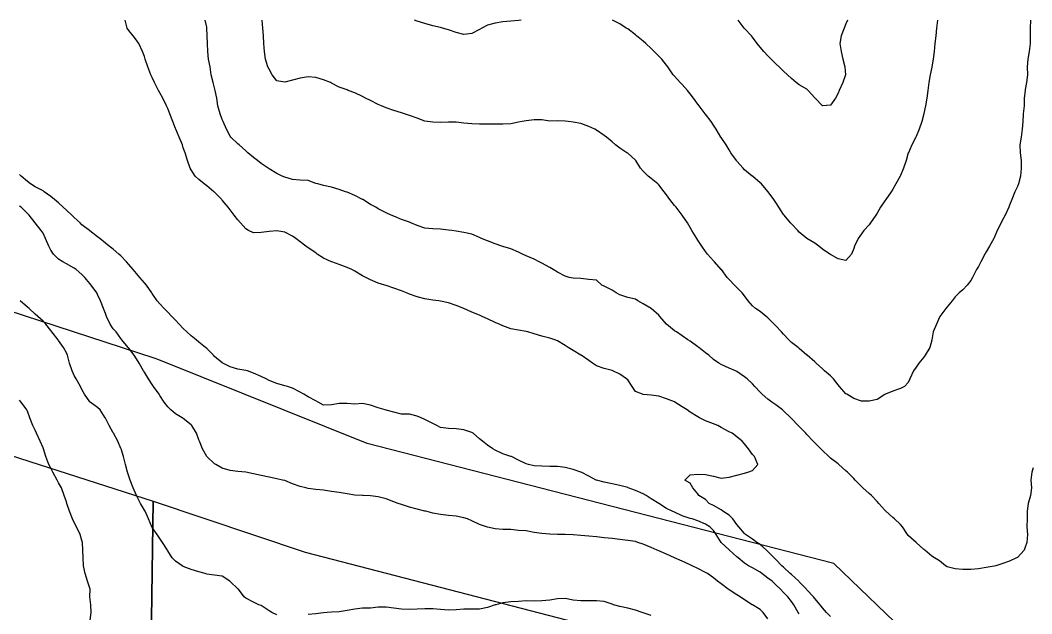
# Model space of a CAD drawing. Extents: x -921 to 579, y -863 to 637.
# Drawn here: x -348.7 to 78.2, y 386.3 to 636.9 of the extents above; entities that cross this region are included whole.
import ezdxf

# ---------------------------------------------------------------- set-up
doc = ezdxf.new("R2010")
doc.units = 0

msp = doc.modelspace()

# ---------------------------------------------------------------- linework, layer by layer
at = {"layer": 'CONTOURS'}
for points in [[(-6.8063, 385.1334, 1510), (-8.4444, 386.8576, 1510), (-10.0958, 388.8123, 1510), (-11.1747, 390.1471, 1510), (-13.3853, 392.7862, 1510), (-13.8684, 393.4366, 1510), (-16.6748, 396.4495, 1510), (-16.9007, 396.726, 1510), (-19.9642, 399.8672, 1510), (-20.1072, 400.0155, 1510), (-23.2537, 402.8972, 1510), (-23.7487, 403.305, 1510), (-26.5432, 405.9577, 1510), (-27.224, 406.5945, 1510), (-29.8327, 409.2416, 1510), (-30.4968, 409.8839, 1510), (-33.1221, 412.6139, 1510), (-33.7126, 413.1734, 1510), (-36.4116, 415.5871, 1510), (-37.8315, 416.4629, 1510), (-39.7011, 417.8525, 1510), (-42.589, 419.7523, 1510), (-42.9906, 420.2118, 1510), (-45.469, 423.0418, 1510), (-46.28, 424.0592, 1510), (-48.0138, 426.3313, 1510), (-49.5695, 427.981, 1510), (-52.1253, 429.6208, 1510), (-52.859, 430.2227, 1510), (-56.1485, 432.0094, 1510), (-57.9953, 432.9102, 1510), (-59.4379, 434.487, 1510), (-62.2716, 436.1997, 1510), (-62.7274, 436.9926, 1510), (-64.789, 439.4892, 1510), (-66.0169, 441.4398, 1510), (-68.2018, 442.7787, 1510), (-66.0169, 444.8991, 1510), (-62.7274, 445.2649, 1510), (-59.4379, 445.1519, 1510), (-56.1485, 444.3655, 1510), (-52.859, 443.5726, 1510), (-49.5695, 443.9877, 1510), (-46.28, 444.8837, 1510), (-42.9906, 445.6073, 1510), (-41.617, 446.0681, 1510), (-39.7011, 446.803, 1510), (-37.4198, 449.3576, 1510), (-38.8234, 452.6471, 1510), (-39.7011, 453.5588, 1510), (-41.366, 455.9366, 1510), (-42.9906, 458.039, 1510), (-43.9631, 459.226, 1510), (-46.28, 460.9831, 1510), (-48.298, 462.5155, 1510), (-49.5695, 463.1766, 1510), (-52.859, 464.927, 1510), (-54.2911, 465.805, 1510), (-56.1485, 466.4546, 1510), (-59.4379, 467.8242, 1510), (-62.0169, 469.0945, 1510), (-62.7274, 469.4271, 1510), (-66.0169, 471.4435, 1510), (-67.1787, 472.3839, 1510), (-69.3063, 473.7412, 1510), (-72.4994, 475.6734, 1510), (-72.5958, 475.7195, 1510), (-75.8853, 477.078, 1510), (-79.1748, 478.1192, 1510), (-82.4642, 478.5851, 1510), (-85.7537, 478.8722, 1510), (-86.0507, 478.9629, 1510), (-89.0432, 480.1634, 1510), (-90.4528, 482.2523, 1510), (-92.3327, 485.0552, 1510), (-92.812, 485.5418, 1510), (-95.6221, 487.4388, 1510), (-98.6137, 488.8313, 1510), (-98.9116, 488.9459, 1510), (-102.2011, 489.8509, 1510), (-105.4906, 490.9316, 1510), (-107.1137, 492.1208, 1510), (-108.78, 493.2212, 1510), (-111.9463, 495.4102, 1510), (-112.0695, 495.4886, 1510), (-115.359, 497.4201, 1510), (-117.4281, 498.6997, 1510), (-118.6485, 499.5389, 1510), (-121.9379, 501.5784, 1510), (-123.1303, 501.9892, 1510), (-125.2274, 502.5914, 1510), (-128.5169, 503.4913, 1510), (-131.8063, 504.5467, 1510), (-134.4233, 505.2787, 1510), (-135.0958, 505.4454, 1510), (-138.3853, 506.0306, 1510), (-141.6748, 506.5764, 1510), (-144.9642, 507.8849, 1510), (-146.5184, 508.5681, 1510), (-148.2537, 509.3111, 1510), (-151.5432, 510.7788, 1510), (-153.6862, 511.8576, 1510), (-154.8327, 512.3405, 1510), (-158.1221, 513.6982, 1510), (-161.4116, 515.1287, 1510), (-161.4492, 515.1471, 1510), (-164.7011, 516.4667, 1510), (-167.9906, 517.569, 1510), (-171.28, 518.3278, 1510), (-172.0672, 518.4366, 1510), (-174.5695, 518.7475, 1510), (-177.859, 519.2894, 1510), (-181.1485, 520.0699, 1510), (-184.4379, 521.1802, 1510), (-185.6934, 521.726, 1510), (-187.7274, 522.5794, 1510), (-191.0169, 523.7092, 1510), (-194.3063, 524.824, 1510), (-194.7902, 525.0155, 1510), (-197.5958, 525.9371, 1510), (-200.8853, 527.2607, 1510), (-202.8029, 528.305, 1510), (-204.1748, 529, 1510), (-207.4642, 530.9897, 1510), (-208.6716, 531.5945, 1510), (-210.7537, 532.4995, 1510), (-214.0432, 533.6969, 1510), (-217.1907, 534.8839, 1510), (-217.3327, 534.9368, 1510), (-220.6221, 536.4019, 1510), (-223.2895, 538.1734, 1510), (-223.9116, 538.6323, 1510), (-227.2011, 540.8109, 1510), (-228.0842, 541.4629, 1510), (-230.4906, 543.2625, 1510), (-232.4126, 544.7523, 1510), (-233.78, 545.6928, 1510), (-237.0695, 547.407, 1510), (-240.359, 547.9036, 1510), (-243.6485, 547.7337, 1510), (-246.9379, 547.2247, 1510), (-250.2274, 547.145, 1510), (-252.2704, 548.0418, 1510), (-253.5169, 548.7459, 1510), (-255.6887, 551.3313, 1510), (-256.8063, 552.6695, 1510), (-258.3293, 554.6208, 1510), (-260.0958, 556.8294, 1510), (-260.8456, 557.9102, 1510), (-263.3853, 560.9288, 1510), (-263.608, 561.1997, 1510), (-266.6748, 564.2483, 1510), (-266.9444, 564.4892, 1510), (-269.9642, 566.9931, 1510), (-271.0468, 567.7787, 1510), (-273.2537, 569.6865, 1510), (-274.8033, 571.0681, 1510), (-276.5432, 573.6579, 1510), (-276.9153, 574.3576, 1510), (-278.111, 577.6471, 1510), (-279.1064, 580.9366, 1510), (-279.8327, 583.0281, 1510), (-280.2185, 584.226, 1510), (-281.6161, 587.5155, 1510), (-282.9953, 590.805, 1510), (-283.1221, 591.1579, 1510), (-284.1969, 594.0945, 1510), (-285.4656, 597.3839, 1510), (-286.4116, 599.5351, 1510), (-286.894, 600.6734, 1510), (-288.4264, 603.9629, 1510), (-289.7011, 606.1581, 1510), (-290.3687, 607.2523, 1510), (-292.0286, 610.5418, 1510), (-292.9906, 612.7438, 1510), (-293.563, 613.8313, 1510), (-294.825, 617.1208, 1510), (-295.8945, 620.4102, 1510), (-296.28, 621.5307, 1510), (-297.0649, 623.6997, 1510), (-298.6546, 626.9892, 1510), (-299.5695, 628.3985, 1510), (-301.0401, 630.2787, 1510), (-302.859, 632.5882, 1510), (-303.5573, 633.5681, 1510), (-304.4139, 636.8576, 1510)], [(78.72, 447.9007, 1500), (78.1713, 446.0681, 1500), (77.8296, 442.7787, 1500), (78.0357, 439.4892, 1500), (77.585, 436.1997, 1500), (76.6471, 432.9102, 1500), (76.2077, 429.6208, 1500), (76.2928, 426.3313, 1500), (76.1567, 423.0418, 1500), (76.3843, 419.7523, 1500), (76.1463, 416.4629, 1500), (75.4305, 414.4099, 1500), (74.9691, 413.1734, 1500), (72.141, 410.0677, 1500), (71.8108, 409.8839, 1500), (68.8515, 408.4904, 1500), (65.5621, 407.3314, 1500), (63.0209, 406.5945, 1500), (62.2726, 406.4377, 1500), (58.9831, 405.7858, 1500), (55.6937, 405.299, 1500), (52.4042, 405.0124, 1500), (49.1147, 404.9594, 1500), (45.8252, 405.2471, 1500), (42.5358, 406.101, 1500), (41.7445, 406.5945, 1500), (39.2463, 408.6494, 1500), (37.1259, 409.8839, 1500), (35.9568, 410.7003, 1500), (33.0601, 413.1734, 1500), (32.6673, 413.5185, 1500), (29.3779, 416.4278, 1500), (29.3353, 416.4629, 1500), (26.0884, 419.3501, 1500), (25.7131, 419.7523, 1500), (23.6167, 423.0418, 1500), (22.7989, 423.9416, 1500), (20.2552, 426.3313, 1500), (19.5094, 426.963, 1500), (16.6197, 429.6208, 1500), (16.22, 430.0332, 1500), (13.6281, 432.9102, 1500), (12.9305, 433.7135, 1500), (10.621, 436.1997, 1500), (9.641, 437.0538, 1500), (6.9431, 439.4892, 1500), (6.3515, 440, 1500), (3.648, 442.7787, 1500), (3.0621, 443.3666, 1500), (0.4444, 446.0681, 1500), (-0.2274, 446.7149, 1500), (-3.2659, 449.3576, 1500), (-3.5169, 449.5528, 1500), (-6.8063, 452.0687, 1500), (-7.4338, 452.6471, 1500), (-10.0958, 455.224, 1500), (-10.826, 455.9366, 1500), (-13.3853, 458.4846, 1500), (-14.1017, 459.226, 1500), (-16.6748, 462.0042, 1500), (-17.1745, 462.5155, 1500), (-19.9642, 465.3372, 1500), (-20.456, 465.805, 1500), (-23.2537, 468.8048, 1500), (-23.5504, 469.0945, 1500), (-26.5432, 472.0283, 1500), (-26.997, 472.3839, 1500), (-29.8327, 474.5062, 1500), (-31.4503, 475.6734, 1500), (-33.1221, 476.9634, 1500), (-35.5785, 478.9629, 1500), (-36.4116, 479.8014, 1500), (-38.6339, 482.2523, 1500), (-39.7011, 483.3882, 1500), (-41.9285, 485.5418, 1500), (-42.9906, 486.3681, 1500), (-46.28, 488.568, 1500), (-46.8433, 488.8313, 1500), (-49.5695, 490.0462, 1500), (-52.859, 491.5206, 1500), (-53.8749, 492.1208, 1500), (-56.1485, 493.6219, 1500), (-58.1068, 495.4102, 1500), (-59.4379, 496.5345, 1500), (-62.319, 498.6997, 1500), (-62.7274, 499.0467, 1500), (-66.0169, 501.3508, 1500), (-67.0003, 501.9892, 1500), (-69.3063, 503.6782, 1500), (-71.7847, 505.2787, 1500), (-72.5958, 505.7449, 1500), (-75.8853, 508.4995, 1500), (-75.9425, 508.5681, 1500), (-78.7271, 511.8576, 1500), (-79.1748, 512.3408, 1500), (-82.4531, 515.1471, 1500), (-82.4642, 515.1548, 1500), (-85.7537, 517.0906, 1500), (-88.0446, 518.4366, 1500), (-89.0432, 519.084, 1500), (-92.3327, 519.8824, 1500), (-95.6221, 520.9961, 1500), (-97.1632, 521.726, 1500), (-98.9116, 522.9143, 1500), (-102.2011, 524.6674, 1500), (-103.2658, 525.0155, 1500), (-105.4906, 527.1268, 1500), (-108.78, 527.4748, 1500), (-112.0695, 527.8389, 1500), (-115.359, 527.9851, 1500), (-117.0638, 528.305, 1500), (-118.6485, 528.8644, 1500), (-121.9379, 530.5169, 1500), (-123.8216, 531.5945, 1500), (-125.2274, 532.5089, 1500), (-128.5169, 534.343, 1500), (-129.6767, 534.8839, 1500), (-131.8063, 535.9564, 1500), (-135.0958, 537.4213, 1500), (-136.7116, 538.1734, 1500), (-138.3853, 538.9328, 1500), (-141.6748, 540.4154, 1500), (-144.9642, 541.3082, 1500), (-145.4043, 541.4629, 1500), (-148.2537, 542.5328, 1500), (-151.5432, 543.7478, 1500), (-153.9821, 544.7523, 1500), (-154.8327, 545.1641, 1500), (-158.1221, 546.5123, 1500), (-161.4116, 547.299, 1500), (-164.7011, 547.7973, 1500), (-166.5764, 548.0418, 1500), (-167.9906, 548.2257, 1500), (-171.28, 548.6178, 1500), (-174.5695, 548.8651, 1500), (-177.859, 549.1506, 1500), (-181.1485, 550.1578, 1500), (-183.8472, 551.3313, 1500), (-184.4379, 551.5834, 1500), (-187.7274, 552.7354, 1500), (-191.0169, 554.0981, 1500), (-192.1242, 554.6208, 1500), (-194.3063, 555.6025, 1500), (-197.5958, 557.2853, 1500), (-198.6447, 557.9102, 1500), (-200.8853, 559.0904, 1500), (-204.1258, 561.1997, 1500), (-204.1748, 561.224, 1500), (-207.4642, 562.9247, 1500), (-210.7537, 564.2204, 1500), (-211.4276, 564.4892, 1500), (-214.0432, 565.4464, 1500), (-217.3327, 566.4152, 1500), (-220.6221, 567.1345, 1500), (-223.046, 567.7787, 1500), (-223.9116, 567.9847, 1500), (-227.2011, 569.1786, 1500), (-230.4906, 569.3696, 1500), (-233.78, 569.5991, 1500), (-237.0695, 570.5542, 1500), (-238.128, 571.0681, 1500), (-240.359, 572.1664, 1500), (-243.6485, 574.1115, 1500), (-244.013, 574.3576, 1500), (-246.9379, 576.3802, 1500), (-248.4984, 577.6471, 1500), (-250.2274, 578.9313, 1500), (-252.5861, 580.9366, 1500), (-253.5169, 581.6956, 1500), (-256.3176, 584.226, 1500), (-256.8063, 584.6572, 1500), (-259.8236, 587.5155, 1500), (-260.0958, 587.9097, 1500), (-261.5514, 590.805, 1500), (-263.0086, 594.0945, 1500), (-263.3853, 595.0126, 1500), (-264.3161, 597.3839, 1500), (-265.2111, 600.6734, 1500), (-265.6645, 603.9629, 1500), (-266.439, 607.2523, 1500), (-266.6748, 608.322, 1500), (-267.3104, 610.5418, 1500), (-268.0213, 613.8313, 1500), (-268.5766, 617.1208, 1500), (-269.2327, 620.4102, 1500), (-269.4316, 623.6997, 1500), (-269.592, 626.9892, 1500), (-269.7222, 630.2787, 1500), (-269.9052, 633.5681, 1500), (-269.9642, 633.904, 1500), (-270.6826, 636.8576, 1500)], [(77.6495, 636.8576, 1490), (77.551, 633.5681, 1490), (77.4524, 630.2787, 1490), (77.5113, 626.9892, 1490), (77.0842, 623.6997, 1490), (76.4934, 620.4102, 1490), (76.1803, 617.1208, 1490), (76.3139, 613.8313, 1490), (75.9112, 610.5418, 1490), (75.4305, 607.6812, 1490), (75.3576, 607.2523, 1490), (75.0332, 603.9629, 1490), (75.0438, 600.6734, 1490), (74.5956, 597.3839, 1490), (74.3962, 594.0945, 1490), (74.1498, 590.805, 1490), (73.7225, 587.5155, 1490), (73.2118, 584.226, 1490), (73.3533, 580.9366, 1490), (73.6478, 577.6471, 1490), (73.7612, 574.3576, 1490), (73.4906, 571.0681, 1490), (72.6165, 567.7787, 1490), (72.141, 566.73, 1490), (71.0155, 564.4892, 1490), (69.7361, 561.1997, 1490), (68.8515, 558.7789, 1490), (68.5005, 557.9102, 1490), (67.0173, 554.6208, 1490), (65.5621, 551.975, 1490), (65.2202, 551.3313, 1490), (63.5916, 548.0418, 1490), (62.2726, 545.012, 1490), (62.1567, 544.7523, 1490), (60.4042, 541.4629, 1490), (58.9831, 539.1499, 1490), (58.4091, 538.1734, 1490), (56.6873, 534.8839, 1490), (55.6937, 532.951, 1490), (54.865, 531.5945, 1490), (53.1356, 528.305, 1490), (52.4042, 526.9981, 1490), (50.919, 525.0155, 1490), (49.1147, 522.9997, 1490), (47.5875, 521.726, 1490), (45.8252, 520.081, 1490), (44.5317, 518.4366, 1490), (42.5358, 515.9385, 1490), (41.9473, 515.1471, 1490), (39.4555, 511.8576, 1490), (39.2463, 511.4526, 1490), (37.9283, 508.5681, 1490), (36.6144, 505.2787, 1490), (35.9818, 501.9892, 1490), (35.9568, 501.8692, 1490), (35.1569, 498.6997, 1490), (33.2037, 495.4102, 1490), (32.6673, 494.6722, 1490), (30.4717, 492.1208, 1490), (29.3779, 490.4733, 1490), (28.325, 488.8313, 1490), (26.7477, 485.5418, 1490), (26.0884, 483.8942, 1490), (24.5016, 482.2523, 1490), (22.7989, 481.4486, 1490), (19.5094, 480.3243, 1490), (16.4882, 478.9629, 1490), (16.22, 478.811, 1490), (12.9305, 476.791, 1490), (9.641, 476.0219, 1490), (6.3515, 476.0428, 1490), (3.0621, 477.1981, 1490), (0.1663, 478.9629, 1490), (-0.2274, 479.1989, 1490), (-2.9219, 482.2523, 1490), (-3.5169, 482.8906, 1490), (-5.4623, 485.5418, 1490), (-6.8063, 486.7673, 1490), (-9.2336, 488.8313, 1490), (-10.0958, 489.6636, 1490), (-12.7698, 492.1208, 1490), (-13.3853, 492.685, 1490), (-16.5766, 495.4102, 1490), (-16.6748, 495.4962, 1490), (-19.9642, 498.2914, 1490), (-20.4435, 498.6997, 1490), (-23.2537, 500.8359, 1490), (-24.3774, 501.9892, 1490), (-26.5432, 504.338, 1490), (-27.3844, 505.2787, 1490), (-29.8327, 507.8388, 1490), (-30.5353, 508.5681, 1490), (-33.1221, 511.1731, 1490), (-33.8917, 511.8576, 1490), (-36.4116, 513.897, 1490), (-38.3547, 515.1471, 1490), (-39.7011, 516.3466, 1490), (-41.4877, 518.4366, 1490), (-42.9906, 520.4679, 1490), (-44.0883, 521.726, 1490), (-46.28, 523.9813, 1490), (-47.3212, 525.0155, 1490), (-49.5695, 527.4148, 1490), (-50.3022, 528.305, 1490), (-52.7913, 531.5945, 1490), (-52.859, 531.6745, 1490), (-55.7117, 534.8839, 1490), (-56.1485, 535.3435, 1490), (-58.6632, 538.1734, 1490), (-59.4379, 539.2292, 1490), (-61.0691, 541.4629, 1490), (-62.7274, 544.0469, 1490), (-63.1574, 544.7523, 1490), (-65.2555, 548.0418, 1490), (-66.0169, 549.4174, 1490), (-67.1119, 551.3313, 1490), (-69.296, 554.6208, 1490), (-69.3063, 554.6339, 1490), (-71.9252, 557.9102, 1490), (-72.5958, 558.6672, 1490), (-74.4939, 561.1997, 1490), (-75.8853, 563.1609, 1490), (-76.8825, 564.4892, 1490), (-79.1748, 567.3792, 1490), (-79.6679, 567.7787, 1490), (-82.4642, 570.0613, 1490), (-83.7031, 571.0681, 1490), (-85.7537, 573.1384, 1490), (-86.8933, 574.3576, 1490), (-88.8956, 577.6471, 1490), (-89.0432, 577.8168, 1490), (-92.3327, 580.7466, 1490), (-92.6374, 580.9366, 1490), (-95.6221, 582.8216, 1490), (-97.4212, 584.226, 1490), (-98.9116, 585.4571, 1490), (-101.3173, 587.5155, 1490), (-102.2011, 588.2098, 1490), (-105.4906, 590.4354, 1490), (-106.2128, 590.805, 1490), (-108.78, 591.9922, 1490), (-112.0695, 593.2496, 1490), (-115.359, 593.8704, 1490), (-117.4083, 594.0945, 1490), (-118.6485, 594.2577, 1490), (-121.9379, 594.3861, 1490), (-125.2274, 594.2704, 1490), (-128.5169, 594.7707, 1490), (-131.8063, 594.8506, 1490), (-135.0958, 594.4522, 1490), (-136.7896, 594.0945, 1490), (-138.3853, 593.8064, 1490), (-141.6748, 593.1944, 1490), (-144.9642, 593.039, 1490), (-148.2537, 593.0416, 1490), (-151.5432, 593.0142, 1490), (-154.8327, 593.0212, 1490), (-158.1221, 593.1795, 1490), (-161.4116, 593.4623, 1490), (-164.7011, 593.8016, 1490), (-167.9906, 593.8524, 1490), (-171.28, 593.7527, 1490), (-174.5695, 593.8156, 1490), (-176.7676, 594.0945, 1490), (-177.859, 594.2594, 1490), (-181.1485, 595.4644, 1490), (-184.4379, 596.6988, 1490), (-186.4968, 597.3839, 1490), (-187.7274, 597.7669, 1490), (-191.0169, 598.7192, 1490), (-194.3063, 599.8607, 1490), (-196.1968, 600.6734, 1490), (-197.5958, 601.3354, 1490), (-200.8853, 602.9486, 1490), (-202.9709, 603.9629, 1490), (-204.1748, 604.609, 1490), (-207.4642, 606.2036, 1490), (-210.245, 607.2523, 1490), (-210.7537, 607.4222, 1490), (-214.0432, 608.6128, 1490), (-217.3327, 610.3338, 1490), (-217.7614, 610.5418, 1490), (-220.6221, 611.7486, 1490), (-223.9116, 612.6458, 1490), (-227.2011, 612.9799, 1490), (-230.4906, 612.457, 1490), (-233.78, 611.5287, 1490), (-237.0695, 610.7011, 1490), (-240.359, 611.312, 1490), (-242.3356, 613.8313, 1490), (-243.6485, 616.2267, 1490), (-244.1207, 617.1208, 1490), (-245.1692, 620.4102, 1490), (-245.5754, 623.6997, 1490), (-245.8181, 626.9892, 1490), (-246.0008, 630.2787, 1490), (-246.2264, 633.5681, 1490), (-246.565, 636.8576, 1490)], [(-137.207, 636.8576, 1480), (-138.3853, 636.6827, 1480), (-141.6748, 636.4706, 1480), (-144.9642, 636.1342, 1480), (-148.2537, 635.6523, 1480), (-151.5432, 634.8302, 1480), (-153.8402, 633.5681, 1480), (-154.8327, 633.0114, 1480), (-158.1221, 631.244, 1480), (-161.4116, 630.842, 1480), (-164.7011, 631.6115, 1480), (-167.9906, 632.7839, 1480), (-170.4646, 633.5681, 1480), (-171.28, 633.7994, 1480), (-174.5695, 634.4951, 1480), (-177.859, 635.408, 1480), (-181.1485, 636.4588, 1480), (-182.2176, 636.8576, 1480)], [(38.4379, 636.8576, 1480), (38.0438, 633.5681, 1480), (37.6812, 630.2787, 1480), (37.2989, 626.9892, 1480), (36.9749, 623.6997, 1480), (36.5444, 620.4102, 1480), (35.9787, 617.1208, 1480), (35.9568, 616.9906, 1480), (35.3736, 613.8313, 1480), (34.7667, 610.5418, 1480), (34.3004, 607.2523, 1480), (33.8447, 603.9629, 1480), (33.3342, 600.6734, 1480), (32.6673, 597.5352, 1480), (32.6301, 597.3839, 1480), (31.7766, 594.0945, 1480), (30.7279, 590.805, 1480), (29.3779, 587.7283, 1480), (29.2882, 587.5155, 1480), (27.5145, 584.226, 1480), (26.1, 580.9366, 1480), (26.0884, 580.8905, 1480), (25.114, 577.6471, 1480), (24.1173, 574.3576, 1480), (22.7989, 571.2954, 1480), (22.683, 571.0681, 1480), (20.8319, 567.7787, 1480), (19.5094, 565.6014, 1480), (18.785, 564.4892, 1480), (16.6741, 561.1997, 1480), (16.22, 560.5716, 1480), (14.4055, 557.9102, 1480), (12.9305, 555.4605, 1480), (12.3876, 554.6208, 1480), (10.1831, 551.3313, 1480), (9.641, 550.5614, 1480), (7.2694, 548.0418, 1480), (6.3515, 546.6785, 1480), (4.9215, 544.7523, 1480), (3.3832, 541.4629, 1480), (3.0621, 540.4464, 1480), (2.0946, 538.1734, 1480), (-0.2274, 535.4066, 1480), (-3.5169, 536.1157, 1480), (-6.8063, 538.0217, 1480), (-7.0439, 538.1734, 1480), (-10.0958, 540.1849, 1480), (-11.6359, 541.4629, 1480), (-13.3853, 542.7977, 1480), (-16.6748, 544.7188, 1480), (-16.7273, 544.7523, 1480), (-19.9642, 547.4162, 1480), (-20.5086, 548.0418, 1480), (-23.2537, 550.8816, 1480), (-23.607, 551.3313, 1480), (-26.3616, 554.6208, 1480), (-26.5432, 554.8653, 1480), (-28.5874, 557.9102, 1480), (-29.8327, 559.9288, 1480), (-30.6243, 561.1997, 1480), (-33.0471, 564.4892, 1480), (-33.1221, 564.5801, 1480), (-35.9189, 567.7787, 1480), (-36.4116, 568.2655, 1480), (-39.7011, 571.014, 1480), (-39.776, 571.0681, 1480), (-42.9906, 573.6854, 1480), (-43.6302, 574.3576, 1480), (-46.28, 577.3928, 1480), (-46.4383, 577.6471, 1480), (-48.7807, 580.9366, 1480), (-49.5695, 582.2096, 1480), (-50.7379, 584.226, 1480), (-52.859, 587.2986, 1480), (-52.9941, 587.5155, 1480), (-55.0008, 590.805, 1480), (-56.1485, 592.6056, 1480), (-57.1462, 594.0945, 1480), (-59.4379, 597.1675, 1480), (-59.6071, 597.3839, 1480), (-62.1054, 600.6734, 1480), (-62.7274, 601.4062, 1480), (-64.6148, 603.9629, 1480), (-66.0169, 605.796, 1480), (-67.1, 607.2523, 1480), (-69.3063, 609.6675, 1480), (-70.1696, 610.5418, 1480), (-72.5958, 613.2706, 1480), (-73.0805, 613.8313, 1480), (-75.3469, 617.1208, 1480), (-75.8853, 617.9039, 1480), (-77.8996, 620.4102, 1480), (-79.1748, 621.6386, 1480), (-81.088, 623.6997, 1480), (-82.4642, 624.9398, 1480), (-84.6763, 626.9892, 1480), (-85.7537, 627.9494, 1480), (-88.5915, 630.2787, 1480), (-89.0432, 630.6757, 1480), (-92.3327, 633.1572, 1480), (-92.9721, 633.5681, 1480), (-95.6221, 635.3165, 1480), (-98.6747, 636.8576, 1480)], [(0.3723, 636.8576, 1470), (-0.2274, 635.3591, 1470), (-1.04, 633.5681, 1470), (-2.2368, 630.2787, 1470), (-2.8711, 626.9892, 1470), (-2.2955, 623.6997, 1470), (-1.4825, 620.4102, 1470), (-0.7068, 617.1208, 1470), (-0.4308, 613.8313, 1470), (-1.5649, 610.5418, 1470), (-3.0667, 607.2523, 1470), (-3.5169, 606.1311, 1470), (-4.7016, 603.9629, 1470), (-6.8063, 600.9818, 1470), (-10.0958, 600.6899, 1470), (-13.234, 603.9629, 1470), (-13.3853, 604.1193, 1470), (-16.1075, 607.2523, 1470), (-16.6748, 607.6904, 1470), (-19.9642, 609.6338, 1470), (-21.2185, 610.5418, 1470), (-23.2537, 612.1927, 1470), (-24.8283, 613.8313, 1470), (-26.5432, 615.3221, 1470), (-28.3922, 617.1208, 1470), (-29.8327, 618.4879, 1470), (-31.7477, 620.4102, 1470), (-33.1221, 621.8318, 1470), (-34.8431, 623.6997, 1470), (-36.4116, 625.5383, 1470), (-37.7167, 626.9892, 1470), (-39.7011, 629.7562, 1470), (-40.1004, 630.2787, 1470), (-42.9906, 633.4225, 1470), (-43.1182, 633.5681, 1470), (-45.6578, 636.8576, 1470)], [(-19.9642, 386.2438, 1520), (-20.3328, 386.8576, 1520), (-22.2346, 390.1471, 1520), (-23.2537, 391.5668, 1520), (-24.7491, 393.4366, 1520), (-26.5432, 395.3608, 1520), (-27.8744, 396.726, 1520), (-29.8327, 398.5951, 1520), (-31.4205, 400.0155, 1520), (-33.1221, 401.4158, 1520), (-35.7291, 403.305, 1520), (-36.4116, 403.8436, 1520), (-39.7011, 405.6645, 1520), (-41.3012, 406.5945, 1520), (-42.9906, 407.66, 1520), (-45.7174, 409.8839, 1520), (-46.28, 410.3433, 1520), (-49.4131, 413.1734, 1520), (-49.5695, 413.3079, 1520), (-52.859, 416.408, 1520), (-52.9083, 416.4629, 1520), (-54.9555, 419.7523, 1520), (-56.1485, 421.4949, 1520), (-57.7101, 423.0418, 1520), (-59.4379, 424.1516, 1520), (-62.7274, 425.555, 1520), (-65.0894, 426.3313, 1520), (-66.0169, 426.6012, 1520), (-69.3063, 427.5943, 1520), (-72.5958, 429.1474, 1520), (-73.5717, 429.6208, 1520), (-75.8853, 430.7696, 1520), (-79.1748, 432.8739, 1520), (-79.2278, 432.9102, 1520), (-82.4642, 434.9042, 1520), (-84.4784, 436.1997, 1520), (-85.7537, 436.9069, 1520), (-89.0432, 438.3489, 1520), (-92.0891, 439.4892, 1520), (-92.3327, 439.5697, 1520), (-95.6221, 440.4793, 1520), (-98.9116, 441.187, 1520), (-102.2011, 441.8182, 1520), (-105.4906, 442.735, 1520), (-105.5824, 442.7787, 1520), (-108.78, 444.3513, 1520), (-111.9625, 446.0681, 1520), (-112.0695, 446.1196, 1520), (-115.359, 447.2594, 1520), (-118.6485, 448.0815, 1520), (-121.9379, 448.5521, 1520), (-125.2274, 448.5352, 1520), (-128.5169, 448.5686, 1520), (-131.8063, 448.8311, 1520), (-134.1811, 449.3576, 1520), (-135.0958, 449.5899, 1520), (-138.3853, 451.2034, 1520), (-141.356, 452.6471, 1520), (-141.6748, 452.7761, 1520), (-144.9642, 453.8618, 1520), (-148.2537, 455.3431, 1520), (-149.1747, 455.9366, 1520), (-151.5432, 457.4985, 1520), (-153.5709, 459.226, 1520), (-154.8327, 460.1932, 1520), (-157.5964, 462.5155, 1520), (-158.1221, 462.8249, 1520), (-161.4116, 463.937, 1520), (-164.7011, 464.3771, 1520), (-167.9906, 464.5378, 1520), (-171.28, 464.8982, 1520), (-172.8434, 465.805, 1520), (-174.5695, 466.585, 1520), (-177.859, 468.3286, 1520), (-179.5365, 469.0945, 1520), (-181.1485, 469.7776, 1520), (-184.4379, 470.6235, 1520), (-187.7274, 470.5911, 1520), (-191.0169, 471.389, 1520), (-194.3063, 472.28, 1520), (-194.6633, 472.3839, 1520), (-197.5958, 473.2297, 1520), (-200.8853, 474.3726, 1520), (-204.1748, 475.1051, 1520), (-207.4642, 474.7704, 1520), (-210.7537, 475.0713, 1520), (-214.0432, 475.0491, 1520), (-217.3327, 474.5395, 1520), (-220.6221, 474.433, 1520), (-222.9421, 475.6734, 1520), (-223.9116, 476.1535, 1520), (-227.2011, 477.899, 1520), (-228.9316, 478.9629, 1520), (-230.4906, 479.7945, 1520), (-233.78, 481.5144, 1520), (-235.8528, 482.2523, 1520), (-237.0695, 482.5516, 1520), (-240.359, 483.472, 1520), (-243.6485, 484.8551, 1520), (-244.8351, 485.5418, 1520), (-246.9379, 486.4645, 1520), (-250.2274, 487.9391, 1520), (-252.7815, 488.8313, 1520), (-253.5169, 488.9902, 1520), (-256.8063, 489.6075, 1520), (-260.0958, 490.6124, 1520), (-263.105, 492.1208, 1520), (-263.3853, 492.2616, 1520), (-266.6748, 494.8782, 1520), (-267.0764, 495.4102, 1520), (-269.9642, 498.3269, 1520), (-270.4072, 498.6997, 1520), (-273.2537, 501.0054, 1520), (-274.4843, 501.9892, 1520), (-276.5432, 503.6052, 1520), (-278.3748, 505.2787, 1520), (-279.8327, 506.6753, 1520), (-281.5387, 508.5681, 1520), (-283.1221, 510.1866, 1520), (-284.75, 511.8576, 1520), (-286.4116, 513.6102, 1520), (-287.9028, 515.1471, 1520), (-289.7011, 517.0953, 1520), (-290.8592, 518.4366, 1520), (-292.9906, 521.5024, 1520), (-293.1404, 521.726, 1520), (-295.3631, 525.0155, 1520), (-296.28, 526.0701, 1520), (-298.163, 528.305, 1520), (-299.5695, 529.8985, 1520), (-300.9357, 531.5945, 1520), (-302.859, 533.8087, 1520), (-303.7759, 534.8839, 1520), (-306.1485, 537.362, 1520), (-307.0428, 538.1734, 1520), (-309.4379, 540.176, 1520), (-311.0647, 541.4629, 1520), (-312.7274, 542.8184, 1520), (-315.1142, 544.7523, 1520), (-316.0169, 545.4815, 1520), (-319.3063, 548.0007, 1520), (-319.3672, 548.0418, 1520), (-322.5958, 550.4577, 1520), (-323.4318, 551.3313, 1520), (-325.8853, 553.5315, 1520), (-326.8543, 554.6208, 1520), (-329.1748, 556.6709, 1520), (-330.5365, 557.9102, 1520), (-332.4642, 559.7389, 1520), (-334.1603, 561.1997, 1520), (-335.7537, 562.5068, 1520), (-338.5847, 564.4892, 1520), (-339.0432, 564.7932, 1520), (-342.3327, 566.5547, 1520), (-344.3549, 567.7787, 1520), (-345.6221, 568.7735, 1520), (-348.2094, 571.0681, 1520), (-348.9116, 571.7585, 1520)], [(-33.1221, 384.1787, 1530), (-35.1634, 386.8576, 1530), (-36.4116, 388.0901, 1530), (-39.7011, 390.0258, 1530), (-39.8542, 390.1471, 1530), (-42.9906, 392.1658, 1530), (-44.8515, 393.4366, 1530), (-46.28, 394.294, 1530), (-49.5695, 396.4945, 1530), (-49.8923, 396.726, 1530), (-52.859, 398.9253, 1530), (-54.3698, 400.0155, 1530), (-56.1485, 401.5248, 1530), (-58.6503, 403.305, 1530), (-59.4379, 403.7864, 1530), (-62.7274, 405.3818, 1530), (-65.1044, 406.5945, 1530), (-66.0169, 407.017, 1530), (-69.3063, 408.5261, 1530), (-72.5726, 409.8839, 1530), (-72.5958, 409.8933, 1530), (-75.8853, 411.4434, 1530), (-79.1748, 412.8558, 1530), (-79.9441, 413.1734, 1530), (-82.4642, 414.2765, 1530), (-85.7537, 415.7257, 1530), (-88.0279, 416.4629, 1530), (-89.0432, 416.7665, 1530), (-92.3327, 417.3132, 1530), (-95.6221, 417.7337, 1530), (-98.9116, 418.0611, 1530), (-102.2011, 418.3415, 1530), (-105.4906, 418.7372, 1530), (-108.78, 419.0193, 1530), (-112.0695, 419.3909, 1530), (-115.359, 419.6588, 1530), (-118.6485, 419.746, 1530), (-118.911, 419.7523, 1530), (-121.9379, 419.8275, 1530), (-125.2274, 419.895, 1530), (-128.5169, 420.1604, 1530), (-131.8063, 420.6817, 1530), (-135.0958, 421.3069, 1530), (-138.3853, 421.5401, 1530), (-141.6748, 421.8311, 1530), (-144.9642, 421.8658, 1530), (-148.2537, 422.1256, 1530), (-151.5432, 422.9314, 1530), (-151.9015, 423.0418, 1530), (-154.8327, 424.0583, 1530), (-158.1221, 425.6154, 1530), (-159.9326, 426.3313, 1530), (-161.4116, 426.8387, 1530), (-164.7011, 427.5304, 1530), (-167.9906, 427.8123, 1530), (-171.28, 428.2538, 1530), (-174.5695, 428.8326, 1530), (-177.5694, 429.6208, 1530), (-177.859, 429.695, 1530), (-181.1485, 430.5151, 1530), (-184.4379, 431.2739, 1530), (-187.7274, 432.3907, 1530), (-189.1968, 432.9102, 1530), (-191.0169, 433.6348, 1530), (-194.3063, 434.8008, 1530), (-197.5958, 435.6517, 1530), (-200.8853, 436.0906, 1530), (-203.9194, 436.1997, 1530), (-204.1748, 436.2088, 1530), (-207.4642, 436.4471, 1530), (-210.7537, 436.9379, 1530), (-214.0432, 437.5158, 1530), (-217.3327, 438.0002, 1530), (-220.6221, 438.4853, 1530), (-223.9116, 438.8457, 1530), (-227.2011, 439.2427, 1530), (-228.1616, 439.4892, 1530), (-230.4906, 440.0292, 1530), (-233.78, 441.2225, 1530), (-237.0695, 442.5648, 1530), (-237.9857, 442.7787, 1530), (-240.359, 443.2566, 1530), (-243.6485, 443.964, 1530), (-246.9379, 444.6891, 1530), (-250.2274, 445.4062, 1530), (-253.4779, 446.0681, 1530), (-253.5169, 446.0784, 1530), (-256.8063, 446.3814, 1530), (-260.0958, 446.7946, 1530), (-263.3853, 447.8329, 1530), (-266.0522, 449.3576, 1530), (-266.6748, 449.6715, 1530), (-269.9642, 452.6461, 1530), (-269.9649, 452.6471, 1530), (-271.8011, 455.9366, 1530), (-273.0481, 459.226, 1530), (-273.2537, 459.8063, 1530), (-274.2965, 462.5155, 1530), (-276.3039, 465.805, 1530), (-276.5432, 466.0938, 1530), (-279.8327, 468.8127, 1530), (-280.3021, 469.0945, 1530), (-283.1221, 470.7329, 1530), (-285.0736, 472.3839, 1530), (-286.4116, 473.717, 1530), (-287.8977, 475.6734, 1530), (-289.7011, 478.4661, 1530), (-290.0809, 478.9629, 1530), (-292.3605, 482.2523, 1530), (-292.9906, 483.1579, 1530), (-294.5233, 485.5418, 1530), (-296.28, 488.3151, 1530), (-296.5828, 488.8313, 1530), (-298.4539, 492.1208, 1530), (-299.5695, 493.9211, 1530), (-300.5467, 495.4102, 1530), (-302.859, 498.4359, 1530), (-303.0806, 498.6997, 1530), (-305.7619, 501.9892, 1530), (-306.1485, 502.5364, 1530), (-308.2275, 505.2787, 1530), (-309.4379, 506.6381, 1530), (-310.7169, 508.5681, 1530), (-312.3189, 511.8576, 1530), (-312.7274, 513.0006, 1530), (-313.5239, 515.1471, 1530), (-314.765, 518.4366, 1530), (-316.0169, 521.0674, 1530), (-316.3305, 521.726, 1530), (-318.7447, 525.0155, 1530), (-319.3063, 525.7946, 1530), (-321.4624, 528.305, 1530), (-322.5958, 529.5268, 1530), (-325.0129, 531.5945, 1530), (-325.8853, 532.1838, 1530), (-329.1748, 534.0576, 1530), (-330.6381, 534.8839, 1530), (-332.4642, 536.04, 1530), (-334.6672, 538.1734, 1530), (-335.7537, 539.8686, 1530), (-336.6376, 541.4629, 1530), (-338.0108, 544.7523, 1530), (-339.0432, 546.999, 1530), (-339.812, 548.0418, 1530), (-342.3082, 551.3313, 1530), (-342.3327, 551.3621, 1530), (-344.8156, 554.6208, 1530), (-345.6221, 555.3232, 1530), (-348.2919, 557.9102, 1530), (-348.9116, 558.3485, 1530)], [(-240.359, 385.9078, 1540), (-242.4856, 386.8576, 1540), (-243.6485, 387.5409, 1540), (-246.9379, 389.7851, 1540), (-247.9298, 390.1471, 1540), (-250.2274, 391.1948, 1540), (-253.5169, 392.9099, 1540), (-254.2186, 393.4366, 1540), (-256.542, 396.726, 1540), (-256.8063, 396.9097, 1540), (-260.0958, 399.9385, 1540), (-260.1708, 400.0155, 1540), (-263.3853, 402.1363, 1540), (-266.6748, 402.5568, 1540), (-269.9642, 403.0958, 1540), (-270.6155, 403.305, 1540), (-273.2537, 404.0221, 1540), (-276.5432, 405.0665, 1540), (-279.8327, 406.3337, 1540), (-280.3541, 406.5945, 1540), (-283.1221, 408.4741, 1540), (-284.5112, 409.8839, 1540), (-286.4116, 412.9381, 1540), (-286.5282, 413.1734, 1540), (-288.6664, 416.4629, 1540), (-289.7011, 418.1592, 1540), (-290.8465, 419.7523, 1540), (-292.9906, 422.7396, 1540), (-293.1843, 423.0418, 1540), (-294.5766, 426.3313, 1540), (-296.0023, 429.6208, 1540), (-296.28, 430.0746, 1540), (-297.8541, 432.9102, 1540), (-299.5695, 436.1867, 1540), (-299.5753, 436.1997, 1540), (-301.0519, 439.4892, 1540), (-302.2955, 442.7787, 1540), (-302.859, 444.45, 1540), (-303.4358, 446.0681, 1540), (-304.2231, 449.3576, 1540), (-305.0422, 452.6471, 1540), (-306.0898, 455.9366, 1540), (-306.1485, 456.078, 1540), (-307.5049, 459.226, 1540), (-309.3159, 462.5155, 1540), (-309.4379, 462.7482, 1540), (-311.103, 465.805, 1540), (-312.7274, 468.9257, 1540), (-312.8102, 469.0945, 1540), (-314.9845, 472.3839, 1540), (-316.0169, 473.4138, 1540), (-319.1865, 475.6734, 1540), (-319.3063, 475.7839, 1540), (-321.4758, 478.9629, 1540), (-322.5958, 481.02, 1540), (-323.2744, 482.2523, 1540), (-325.1143, 485.5418, 1540), (-325.8853, 486.9507, 1540), (-326.7751, 488.8313, 1540), (-327.8052, 492.1208, 1540), (-328.7253, 495.4102, 1540), (-329.1748, 496.3995, 1540), (-330.3682, 498.6997, 1540), (-332.4642, 501.733, 1540), (-332.6533, 501.9892, 1540), (-335.3447, 505.2787, 1540), (-335.7537, 505.9422, 1540), (-337.9144, 508.5681, 1540), (-339.0432, 509.8197, 1540), (-341.1824, 511.8576, 1540), (-342.3327, 512.8066, 1540), (-344.9073, 515.1471, 1540), (-345.6221, 515.7422, 1540), (-348.6746, 518.4366, 1540)], [(-319.1235, 383.5681, 1550), (-318.7346, 386.8576, 1550), (-318.9115, 390.1471, 1550), (-319.2229, 393.4366, 1550), (-319.1463, 396.726, 1550), (-319.3063, 397.1005, 1550), (-320.222, 400.0155, 1550), (-321.2671, 403.305, 1550), (-321.9131, 406.5945, 1550), (-322.1541, 409.8839, 1550), (-322.2221, 413.1734, 1550), (-322.4261, 416.4629, 1550), (-322.5958, 417.1842, 1550), (-323.3028, 419.7523, 1550), (-324.9788, 423.0418, 1550), (-325.8853, 424.8462, 1550), (-326.551, 426.3313, 1550), (-327.797, 429.6208, 1550), (-328.943, 432.9102, 1550), (-329.1748, 433.5767, 1550), (-330.0839, 436.1997, 1550), (-331.2789, 439.4892, 1550), (-332.4642, 441.6533, 1550), (-333.0732, 442.7787, 1550), (-334.8599, 446.0681, 1550), (-335.7537, 447.7464, 1550), (-336.5475, 449.3576, 1550), (-337.8122, 452.6471, 1550), (-338.8827, 455.9366, 1550), (-339.0432, 456.3728, 1550), (-340.1788, 459.226, 1550), (-341.7342, 462.5155, 1550), (-342.3327, 463.8063, 1550), (-343.2907, 465.805, 1550), (-344.6512, 469.0945, 1550), (-345.6221, 471.8183, 1550), (-345.8406, 472.3839, 1550), (-348.2005, 475.6734, 1550), (-348.9116, 476.5225, 1550)], [(-82.4642, 385.6416, 1540), (-85.7537, 386.6941, 1540), (-86.2421, 386.8576, 1540), (-89.0432, 387.8032, 1540), (-92.3327, 388.6703, 1540), (-95.6221, 389.4315, 1540), (-98.2866, 390.1471, 1540), (-98.9116, 390.3371, 1540), (-102.2011, 391.5245, 1540), (-105.4906, 391.7926, 1540), (-108.78, 391.7781, 1540), (-112.0695, 391.8098, 1540), (-115.359, 392.1126, 1540), (-118.6485, 392.7052, 1540), (-121.9379, 392.5737, 1540), (-125.2274, 392.0923, 1540), (-128.5169, 391.7816, 1540), (-131.8063, 391.7125, 1540), (-135.0958, 391.8005, 1540), (-138.3853, 391.5478, 1540), (-141.6748, 391.3719, 1540), (-144.9642, 390.8914, 1540), (-147.9449, 390.1471, 1540), (-148.2537, 390.0609, 1540), (-151.5432, 388.8999, 1540), (-154.8327, 388.3251, 1540), (-158.1221, 388.3062, 1540), (-161.4116, 388.252, 1540), (-164.7011, 388.0463, 1540), (-167.9906, 387.7866, 1540), (-171.28, 388.0604, 1540), (-174.5695, 388.3816, 1540), (-177.859, 388.4034, 1540), (-181.1485, 388.2205, 1540), (-184.4379, 388.1623, 1540), (-187.7274, 388.2302, 1540), (-191.0169, 388.7016, 1540), (-194.3063, 389.0732, 1540), (-197.5958, 389.123, 1540), (-200.8853, 388.6891, 1540), (-204.1748, 388.682, 1540), (-207.4642, 388.3334, 1540), (-210.7537, 387.743, 1540), (-214.0432, 387.1785, 1540), (-217.3327, 387.013, 1540), (-219.0946, 386.8576, 1540), (-220.6221, 386.733, 1540), (-223.9116, 386.3261, 1540), (-227.2011, 385.9981, 1540)]]:
    msp.add_polyline3d(points, dxfattribs=at)
at = {"layer": 'PARCELS'}
for points in [[(-292.5827, 433.8116, 0), (-297.161, 104.7968, 0), (-300.2965, -120.5687, 0), (-739.1295, 632.4414, 0), (-676.0517, 514.6259, 0), (-538.068, 512.7175, 0), (-292.5827, 433.8116, 0)], [(147.7666, 597.7415, 0), (132.4402, 296.213, 0), (115.1389, 291.6244, 0), (-5.3808, 407.6052, 0), (-202.2266, 458.1988, 0), (-290.1, 493.467, 0), (-291.7394, 494.0027, 0)], [(-291.7394, 494.0027, 0), (-513.6094, 566.5226, 0), (-612.7872, 567.8926, 0), (-642.9708, 568.3095, 0)], [(93.285, 241.7501, 0), (108.0139, 176.7785, 0), (187.2271, 90.9561, 0), (237.5693, -180.9384, 0), (192.8087, -262.5411, 0), (-48.4724, -279.6356, 0), (-48.0023, -247.5466, 0), (-42.9227, 98.9724, 0), (-297.161, 104.7968, 0), (-292.5827, 433.8116, 0), (-228.3836, 412.3763, 0), (-30.9209, 361.1257, 0), (51.6416, 281.7755, 0), (93.285, 241.7501, 0)]]:
    msp.add_polyline3d(points, dxfattribs=at)

doc.saveas('drawing.dxf')
